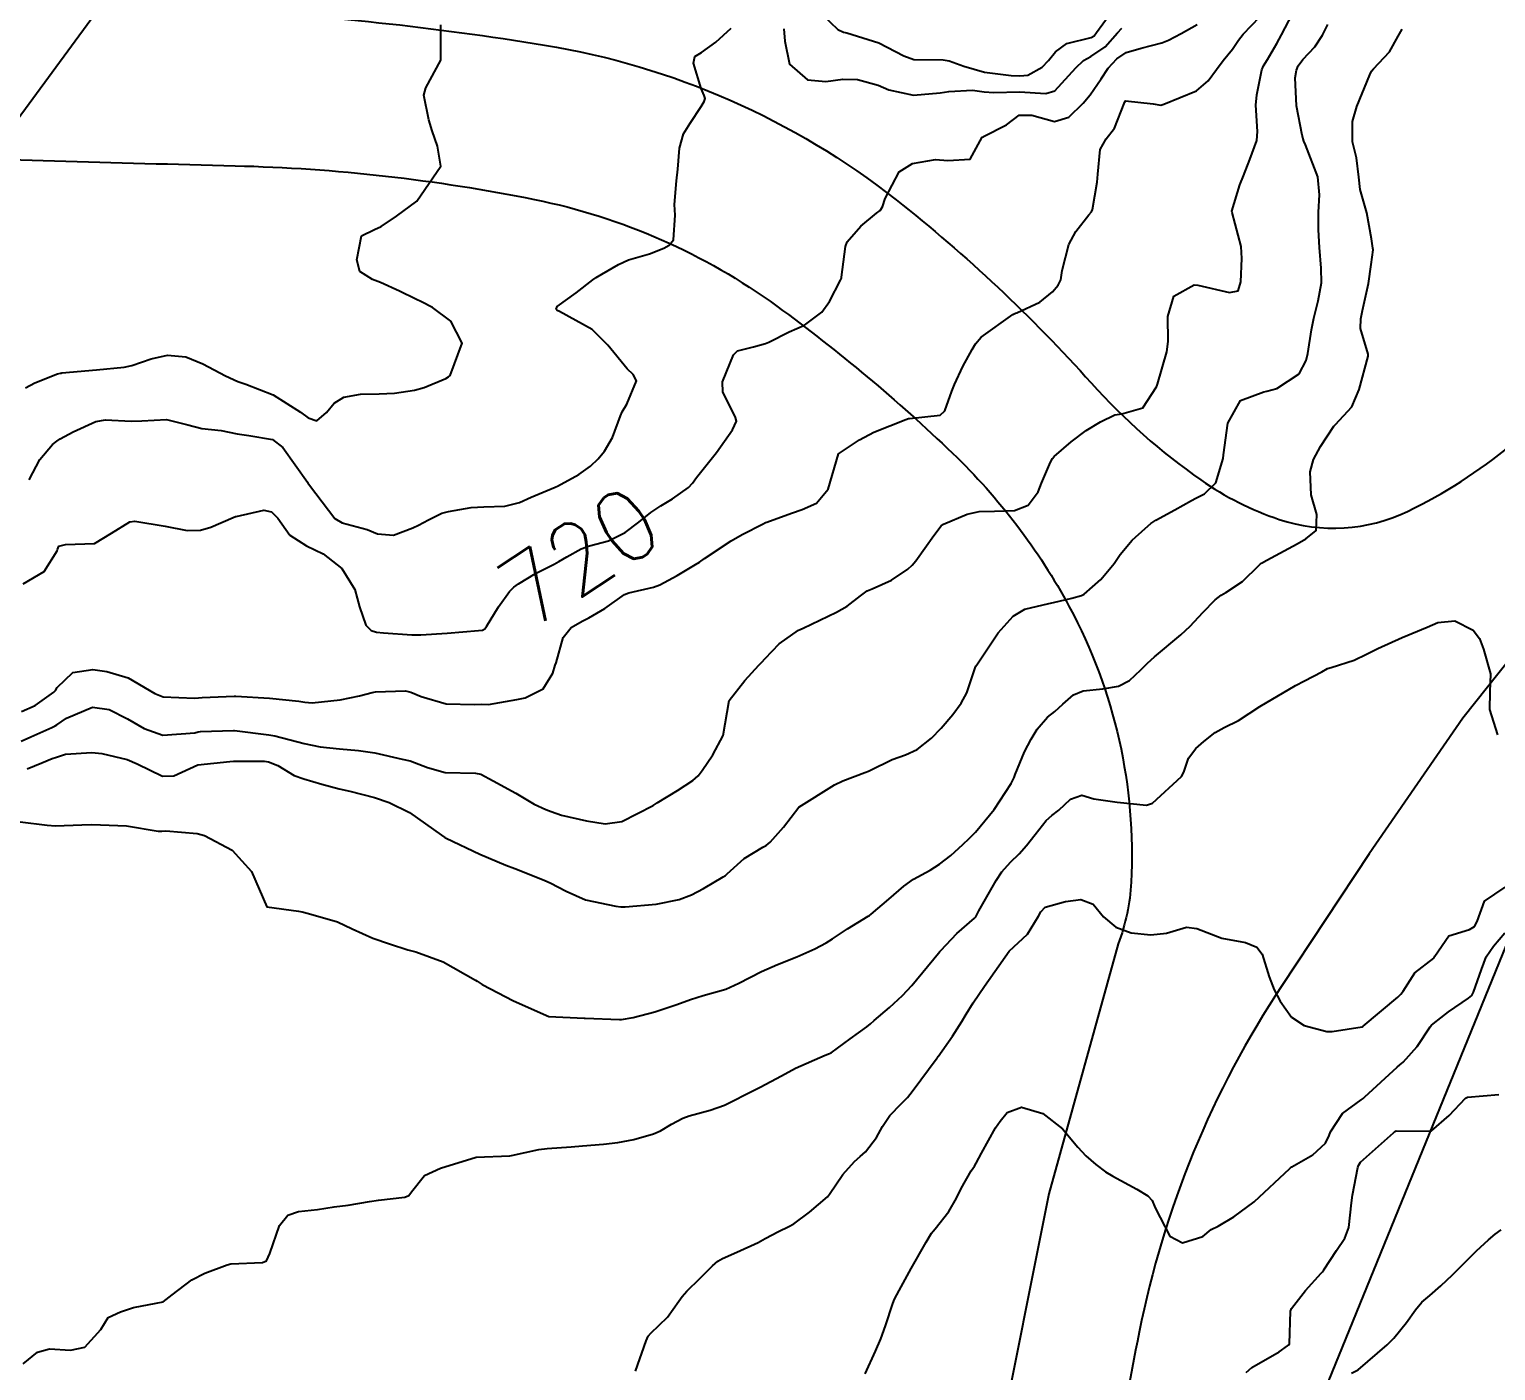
# Model space of a CAD drawing. Header units: metres. Extents: x 298520 to 308411, y 7433745 to 7450750.
# Drawn here: x 302332.2 to 302415.1, y 7441460.8 to 7441536.6 of the extents above; entities that cross this region are included whole.
import ezdxf
from ezdxf.enums import TextEntityAlignment as Align

# ---------------------------------------------------------------- set-up
doc = ezdxf.new("R2010")
doc.units = ezdxf.units.M
doc.header["$LTSCALE"] = 10
doc.linetypes.add('CONTINUO', pattern=[0])
for name, color, linetype in [('Cotas', 45, 'Continuous'), ('Curvas de Nivel 1m', 11, 'Continuous'), ('Curvas de Nivel 5m', 15, 'Continuous'), ('TEXTO', 45, 'Continuous'), ('Vias Primárias', 230, 'Continuous')]:
    doc.layers.add(name, color=color, linetype=linetype)
doc.styles.add('Style-STANDARD', font='STANDARD.shx')

msp = doc.modelspace()

# ---------------------------------------------------------------- linework, layer by layer
at = {"layer": 'Curvas de Nivel 1m', "flags": 128}
for points, elevation in [([(302331.725, 7441496.363), (302332.264, 7441496.618), (302333.446, 7441497.143), (302333.638, 7441497.237), (302333.734, 7441497.295), (302334.272, 7441497.666), (302335.745, 7441498.29), (302336.684, 7441498.16), (302337.738, 7441497.626), (302338.68, 7441497.081), (302339.729, 7441496.718), (302341.534, 7441496.846), (302341.731, 7441496.897), (302341.853, 7441496.918), (302343.732, 7441496.968), (302343.785, 7441496.966), (302345.729, 7441496.733), (302346.052, 7441496.671), (302347.722, 7441496.241), (302348.62, 7441496.061), (302349.718, 7441495.935), (302350.798, 7441495.852), (302351.715, 7441495.711), (302353.251, 7441495.363), (302353.708, 7441495.252), (302354.695, 7441494.89), (302355.7, 7441494.604), (302357.412, 7441494.566), (302357.7, 7441494.515), (302358.406, 7441494.133), (302359.689, 7441493.424), (302360.062, 7441493.2), (302360.721, 7441492.814), (302361.388, 7441492.512), (302361.679, 7441492.396), (302362.276, 7441492.195), (302363.674, 7441491.876), (302364.737, 7441491.705), (302365.674, 7441491.823), (302367.449, 7441492.734), (302367.684, 7441492.882), (302368.835, 7441493.575), (302369.697, 7441494.149), (302369.993, 7441494.414), (302370.228, 7441494.705), (302370.822, 7441495.593), (302371.41, 7441496.693), (302371.753, 7441498.68), (302372.639, 7441499.802), (302373.427, 7441500.664), (302373.603, 7441500.844), (302373.787, 7441501.054), (302374.577, 7441501.871), (302375.66, 7441502.641), (302375.758, 7441502.686), (302375.804, 7441502.706), (302375.929, 7441502.763), (302377.813, 7441503.665), (302378.417, 7441504.003), (302379.168, 7441504.597), (302379.552, 7441504.868), (302379.829, 7441504.99), (302380.934, 7441505.482), (302381.846, 7441506.089), (302382.099, 7441506.316), (302382.299, 7441506.563), (302383.311, 7441507.992), (302383.73, 7441508.542), (302383.874, 7441508.645), (302385.204, 7441509.202), (302385.881, 7441509.359), (302386.755, 7441509.38), (302387.882, 7441509.424), (302388.66, 7441509.708), (302389.224, 7441510.477), (302389.416, 7441510.959), (302389.918, 7441512.155), (302390.03, 7441512.36), (302390.12, 7441512.468), (302391.084, 7441513.306), (302391.938, 7441513.933), (302392.752, 7441514.438), (302393.555, 7441514.82), (302393.95, 7441514.887), (302395.145, 7441515.218), (302395.908, 7441516.401), (302395.929, 7441516.445), (302395.975, 7441516.559), (302396.498, 7441518.392), (302396.573, 7441518.966), (302396.558, 7441520.392), (302396.885, 7441521.532), (302398.04, 7441522.173), (302398.246, 7441522.162), (302400.034, 7441521.74), (302400.536, 7441521.845), (302400.679, 7441522.344), (302400.744, 7441523.655), (302400.703, 7441524.344), (302400.183, 7441526.257), (302400.178, 7441526.349), (302400.631, 7441527.821), (302400.836, 7441528.343), (302401.192, 7441529.269), (302401.587, 7441530.335), (302401.63, 7441530.846), (302401.521, 7441532.336), (302401.578, 7441532.926), (302401.867, 7441534.333), (302401.962, 7441534.556), (302402.192, 7441534.924), (302402.711, 7441535.816), (302402.984, 7441536.318), (302403.816, 7441537.893)], 722), ([(302331.742, 7441498.054), (302332.505, 7441498.393), (302333.569, 7441499.142), (302333.656, 7441499.24), (302333.757, 7441499.408), (302334.638, 7441500.259), (302335.773, 7441500.43), (302336.559, 7441500.314), (302337.766, 7441499.944), (302339.268, 7441499.075), (302339.751, 7441498.876), (302341.511, 7441498.804), (302341.751, 7441498.82), (302341.952, 7441498.837), (302343.752, 7441498.914), (302343.86, 7441498.911), (302345.751, 7441498.796), (302347.411, 7441498.637), (302347.749, 7441498.577), (302348.18, 7441498.534), (302349.751, 7441498.713), (302350.856, 7441498.933), (302351.554, 7441499.125), (302351.757, 7441499.161), (302353.444, 7441499.217), (302353.756, 7441499.138), (302354.337, 7441498.894), (302355.749, 7441498.486), (302357.344, 7441498.451), (302357.749, 7441498.458), (302358.142, 7441498.453), (302359.752, 7441498.719), (302360.22, 7441498.823), (302361.231, 7441499.338), (302361.774, 7441500.226), (302361.919, 7441500.661), (302361.962, 7441500.798), (302362.357, 7441502.235), (302362.806, 7441502.79), (302363.438, 7441503.152), (302363.809, 7441503.339), (302364.717, 7441503.868), (302365.822, 7441504.656), (302366.07, 7441504.756), (302367.479, 7441505.084), (302367.83, 7441505.217), (302368.817, 7441505.742), (302369.848, 7441506.356), (302370.062, 7441506.495), (302370.361, 7441506.702), (302371.863, 7441507.692), (302372.49, 7441508.051), (302373.668, 7441508.662), (302373.806, 7441508.728), (302373.874, 7441508.758), (302375.264, 7441509.265), (302375.885, 7441509.465), (302376.688, 7441509.831), (302377.354, 7441510.618), (302377.923, 7441512.61), (302379.121, 7441513.408), (302379.936, 7441513.851), (302381.74, 7441514.563), (302381.896, 7441514.608), (302381.944, 7441514.618), (302383.68, 7441514.81), (302383.95, 7441515.043), (302384.343, 7441516.161), (302384.49, 7441516.535), (302384.955, 7441517.558), (302385.492, 7441518.525), (302385.683, 7441518.836), (302386, 7441519.222), (302387.787, 7441520.493), (302387.936, 7441520.569), (302388.015, 7441520.601), (302389.309, 7441521.191), (302390.033, 7441521.777), (302390.355, 7441522.15), (302390.509, 7441522.465), (302390.567, 7441522.981), (302390.956, 7441524.457), (302391.343, 7441525.182), (302392.088, 7441526.139), (302392.227, 7441526.303), (302392.296, 7441526.438), (302392.559, 7441527.985), (302392.59, 7441528.435), (302392.729, 7441529.832), (302393.068, 7441530.431), (302393.529, 7441531.04), (302394.086, 7441532.421), (302394.104, 7441532.48), (302394.165, 7441532.582), (302395.72, 7441532.404), (302396.162, 7441532.338), (302396.208, 7441532.353), (302396.317, 7441532.398), (302398.171, 7441533.138), (302398.828, 7441533.712), (302399.302, 7441534.359), (302399.688, 7441534.858), (302400.2, 7441535.494), (302400.548, 7441536.006), (302400.817, 7441536.344), (302402.228, 7441537.826)], 721), ([(302331.961, 7441516.348), (302332.493, 7441516.626), (302333.776, 7441517.142), (302333.938, 7441517.175), (302333.973, 7441517.187), (302334.026, 7441517.192), (302335.976, 7441517.376), (302337.55, 7441517.522), (302337.978, 7441517.61), (302339.065, 7441517.996), (302339.984, 7441518.207), (302341.034, 7441518.105), (302341.98, 7441517.714), (302343.277, 7441517.027), (302343.968, 7441516.716), (302344.415, 7441516.564), (302345.957, 7441515.955), (302347.502, 7441514.974), (302347.94, 7441514.651), (302348.427, 7441514.477), (302348.974, 7441514.96), (302349.422, 7441515.485), (302349.956, 7441515.827), (302350.897, 7441515.998), (302351.959, 7441516.004), (302352.817, 7441516.054), (302353.963, 7441516.217), (302354.495, 7441516.364), (302355.724, 7441516.882), (302355.887, 7441516.967), (302355.975, 7441517.047), (302356.645, 7441518.87), (302356.011, 7441520.112), (302354.983, 7441520.89), (302354.353, 7441521.222), (302354.028, 7441521.37), (302353.116, 7441521.825), (302352.037, 7441522.309), (302351.58, 7441522.468), (302350.866, 7441522.938), (302350.69, 7441523.581), (302350.958, 7441524.937), (302351.686, 7441525.308), (302352.071, 7441525.474), (302352.943, 7441526.049), (302354.093, 7441526.9), (302355.446, 7441528.88), (302355.266, 7441530.024), (302354.953, 7441530.888), (302354.77, 7441531.512), (302354.487, 7441532.895), (302354.594, 7441533.321), (302355.449, 7441534.881), (302355.438, 7441535.637), (302355.451, 7441536.881)], 718), ([(302332.058, 7441494.806), (302332.882, 7441495.148), (302333.475, 7441495.383), (302333.716, 7441495.476), (302334.222, 7441495.636), (302335.719, 7441495.739), (302336.274, 7441495.667), (302337.715, 7441495.336), (302338.276, 7441495.084), (302339.703, 7441494.388), (302340.355, 7441494.408), (302341.713, 7441495.04), (302343.507, 7441495.23), (302343.715, 7441495.242), (302345.477, 7441495.232), (302345.706, 7441495.196), (302346.227, 7441494.992), (302347.16, 7441494.44), (302347.696, 7441494.234), (302348.713, 7441493.94), (302349.69, 7441493.678), (302350.295, 7441493.547), (302351.686, 7441493.184), (302352.52, 7441492.912), (302353.677, 7441492.341), (302355.483, 7441491.063), (302355.663, 7441490.924), (302355.692, 7441490.908), (302355.755, 7441490.879), (302357.65, 7441489.977), (302359.117, 7441489.359), (302359.638, 7441489.165), (302360.538, 7441488.816), (302361.326, 7441488.5), (302361.629, 7441488.362), (302362.529, 7441487.886), (302363.619, 7441487.408), (302365.34, 7441487.039), (302365.615, 7441487.006), (302365.863, 7441487.004), (302367.617, 7441487.147), (302368.922, 7441487.415), (302369.623, 7441487.692), (302370.288, 7441488.042), (302371.416, 7441488.692), (302371.544, 7441488.781), (302371.636, 7441488.87), (302372.589, 7441489.736), (302373.659, 7441490.372), (302373.845, 7441490.474), (302374.069, 7441490.656), (302374.813, 7441491.508), (302375.683, 7441492.64), (302377.696, 7441493.91), (302378.173, 7441494.131), (302379.428, 7441494.593), (302379.622, 7441494.673), (302379.705, 7441494.712), (302380.96, 7441495.332), (302381.718, 7441495.603), (302382.376, 7441495.907), (302383.191, 7441496.548), (302383.739, 7441497.104), (302384.395, 7441497.885), (302384.874, 7441498.529), (302385.185, 7441499.102), (302385.657, 7441500.521), (302385.695, 7441500.609), (302385.785, 7441500.75), (302386.967, 7441502.503), (302387.813, 7441503.449), (302388.469, 7441503.831), (302389.82, 7441504.155), (302390.083, 7441504.205), (302391.116, 7441504.457), (302391.67, 7441504.607), (302391.826, 7441504.681), (302392.771, 7441505.504), (302393.511, 7441506.425), (302393.858, 7441506.923), (302394.543, 7441507.736), (302395.266, 7441508.406), (302395.597, 7441508.681), (302395.878, 7441508.866), (302396.955, 7441509.455), (302397.889, 7441509.982), (302398.14, 7441510.118), (302398.622, 7441510.363), (302399.271, 7441510.988), (302399.682, 7441512.352), (302399.705, 7441512.572), (302399.943, 7441514.35), (302400.663, 7441515.643), (302401.97, 7441516.123), (302402.143, 7441516.155), (302402.708, 7441516.319), (302403.981, 7441517.151), (302404.38, 7441517.905), (302404.472, 7441518.295), (302404.676, 7441519.624), (302404.812, 7441520.292), (302405.048, 7441521.269), (302405.232, 7441522.288), (302405.224, 7441523.115), (302405.118, 7441524.289), (302405.077, 7441525.291), (302405.062, 7441526.29), (302405.123, 7441527.269), (302405.04, 7441528.291), (302404.329, 7441530.099), (302404.244, 7441530.299), (302404.138, 7441530.631), (302403.823, 7441532.305), (302403.753, 7441533.881), (302403.818, 7441534.305), (302403.927, 7441534.564), (302404.192, 7441534.923), (302404.869, 7441535.627), (302405.305, 7441536.289), (302405.604, 7441536.902)], 723), ([(302377.03, 7441537.437), (302377.886, 7441536.615), (302378.211, 7441536.471), (302378.4, 7441536.418), (302380.202, 7441535.864), (302381.633, 7441535.127), (302382.188, 7441534.925), (302383.84, 7441534.891), (302384.187, 7441534.841), (302385.012, 7441534.532), (302386.18, 7441534.193), (302387.693, 7441534.012), (302388.178, 7441533.99), (302388.639, 7441534.025), (302389.45, 7441534.477), (302389.795, 7441534.868), (302390.196, 7441535.356), (302390.847, 7441535.817), (302392.209, 7441536.169), (302392.391, 7441536.258), (302392.521, 7441536.437), (302393.234, 7441537.418)], 718), ([(302331.669, 7441491.811), (302333.183, 7441491.63), (302333.667, 7441491.593), (302335.144, 7441491.649), (302335.668, 7441491.652), (302336.202, 7441491.645), (302337.668, 7441491.577), (302339.457, 7441491.28), (302339.665, 7441491.277), (302339.892, 7441491.294), (302341.664, 7441491.144), (302342.09, 7441491.036), (302343.651, 7441490.205), (302344.746, 7441489.009), (302345.613, 7441487), (302347.405, 7441486.767), (302347.61, 7441486.719), (302347.955, 7441486.621), (302349.605, 7441486.156), (302350.428, 7441485.764), (302351.596, 7441485.241), (302352.537, 7441484.911), (302353.588, 7441484.577), (302354.029, 7441484.453), (302355.578, 7441483.886), (302357.414, 7441482.852), (302357.505, 7441482.794), (302357.562, 7441482.756), (302357.788, 7441482.62), (302359.551, 7441481.687), (302361.543, 7441480.81), (302363.542, 7441480.705), (302363.615, 7441480.706), (302365.541, 7441480.635), (302365.658, 7441480.642), (302366.316, 7441480.748), (302367.546, 7441481.059), (302368.782, 7441481.486), (302369.554, 7441481.774), (302370.272, 7441481.987), (302371.56, 7441482.349), (302372.293, 7441482.679), (302373.57, 7441483.349), (302374.484, 7441483.74), (302375.578, 7441484.173), (302376.586, 7441484.625), (302377.239, 7441484.965), (302377.592, 7441485.189), (302378.435, 7441485.767), (302379.611, 7441486.471), (302379.684, 7441486.517), (302379.773, 7441486.588), (302380.768, 7441487.432), (302381.629, 7441488.174), (302382.169, 7441488.562), (302383.108, 7441489.081), (302383.646, 7441489.408), (302384.276, 7441489.911), (302384.954, 7441490.527), (302385.319, 7441490.87), (302385.67, 7441491.221), (302386.737, 7441492.504), (302387.698, 7441493.977), (302387.862, 7441494.327), (302387.922, 7441494.488), (302388.445, 7441495.76), (302388.815, 7441496.479), (302389.157, 7441497.057), (302389.745, 7441497.723), (302390.16, 7441498.054), (302390.612, 7441498.461), (302391.219, 7441498.998), (302391.765, 7441499.223), (302392.871, 7441499.329), (302393.769, 7441499.484), (302394.38, 7441499.808), (302395.022, 7441500.408), (302395.402, 7441500.789), (302395.79, 7441501.133), (302397.283, 7441502.378), (302397.808, 7441502.87), (302398.533, 7441503.645), (302399.229, 7441504.356), (302399.557, 7441504.623), (302399.829, 7441504.784), (302400.776, 7441505.403), (302401.717, 7441506.331), (302401.787, 7441506.397), (302401.854, 7441506.445), (302402.144, 7441506.614), (302403.865, 7441507.531), (302404.355, 7441507.808), (302404.939, 7441508.289), (302404.975, 7441509.196), (302404.664, 7441510.292), (302404.602, 7441511.604), (302404.781, 7441512.291), (302405.185, 7441513.033), (302405.942, 7441514.175), (302406.04, 7441514.279), (302406.95, 7441515.273), (302407.373, 7441516.259), (302407.877, 7441518.137), (302407.872, 7441518.252), (302407.447, 7441519.698), (302407.461, 7441520.258), (302407.557, 7441520.72), (302407.888, 7441522.252), (302408.054, 7441523.325), (302408.156, 7441524.155), (302408.144, 7441524.249), (302408.071, 7441524.783), (302407.8, 7441526.254), (302407.421, 7441527.575), (302407.342, 7441528.262), (302407.218, 7441529.357), (302406.995, 7441530.267), (302406.998, 7441531.42), (302407.238, 7441532.264), (302407.976, 7441534.048), (302408.074, 7441534.252), (302408.184, 7441534.381), (302409.079, 7441535.356), (302409.567, 7441536.236), (302409.806, 7441536.637)], 724), ([(302332.164, 7441511.157), (302332.764, 7441512.302), (302333.494, 7441513.144), (302333.725, 7441513.342), (302333.926, 7441513.471), (302334.665, 7441513.863), (302335.936, 7441514.451), (302336.491, 7441514.551), (302337.937, 7441514.47), (302338.539, 7441514.482), (302339.938, 7441514.561), (302341.133, 7441514.25), (302341.933, 7441514.048), (302343.026, 7441513.935), (302343.93, 7441513.754), (302344.584, 7441513.664), (302345.927, 7441513.427), (302346.507, 7441512.984), (302347.903, 7441511.013), (302347.931, 7441510.97), (302348.022, 7441510.847), (302349.453, 7441508.954), (302349.871, 7441508.715), (302351.276, 7441508.338), (302351.865, 7441508.089), (302352.761, 7441508.014), (302353.868, 7441508.429), (302354.187, 7441508.58), (302354.747, 7441508.891), (302355.505, 7441509.257), (302355.88, 7441509.367), (302357.167, 7441509.578), (302357.884, 7441509.621), (302359.062, 7441509.662), (302359.888, 7441509.86), (302360.552, 7441510.161), (302361.902, 7441510.743), (302361.942, 7441510.76), (302362.033, 7441510.799), (302363.251, 7441511.446), (302363.914, 7441511.915), (302364.35, 7441512.344), (302364.705, 7441512.772), (302365.148, 7441513.55), (302365.602, 7441514.763), (302365.707, 7441515.002), (302365.953, 7441515.428), (302366.51, 7441516.752), (302366.322, 7441517.101), (302365.98, 7441517.425), (302364.88, 7441518.771), (302364.006, 7441519.654), (302362.156, 7441520.663), (302362.022, 7441520.732), (302361.962, 7441520.801), (302362.024, 7441520.945), (302363.097, 7441521.725), (302364.04, 7441522.452), (302364.228, 7441522.591), (302364.544, 7441522.775), (302365.492, 7441523.322), (302366.051, 7441523.583), (302367.248, 7441523.935), (302368.058, 7441524.251), (302368.362, 7441524.424), (302368.61, 7441524.725), (302368.686, 7441526.122), (302368.665, 7441526.724), (302368.772, 7441528.058), (302368.851, 7441528.723), (302368.938, 7441529.909), (302369.167, 7441530.72), (302369.543, 7441531.315), (302370.156, 7441532.261), (302370.33, 7441532.538), (302370.386, 7441532.707), (302370.339, 7441532.881), (302370.169, 7441533.276), (302369.723, 7441534.715), (302369.814, 7441535.089), (302370.192, 7441535.314), (302370.994, 7441535.905), (302371.852, 7441536.685)], 719), ([(302374.83, 7441536.654), (302374.895, 7441535.961), (302375.168, 7441534.65), (302376.174, 7441533.771), (302377.218, 7441533.669), (302378.175, 7441533.799), (302378.999, 7441533.777), (302380.172, 7441533.457), (302380.78, 7441533.192), (302382.166, 7441532.907), (302383.687, 7441533.025), (302384.169, 7441533.102), (302385.513, 7441533.183), (302386.169, 7441533.093), (302386.716, 7441533.059), (302388.169, 7441533.082), (302389.654, 7441532.989), (302390.17, 7441533.146), (302391.355, 7441534.452), (302391.781, 7441534.854), (302392.193, 7441535.08), (302393.002, 7441535.631), (302393.703, 7441536.425), (302393.943, 7441536.696)], 719), ([(302366.461, 7441460.743), (302367.048, 7441462.461), (302367.172, 7441462.732), (302367.326, 7441462.905), (302368.259, 7441463.801), (302368.908, 7441464.714), (302369.088, 7441464.98), (302369.359, 7441465.277), (302370.087, 7441465.982), (302370.806, 7441466.696), (302371.107, 7441466.961), (302371.377, 7441467.116), (302372.174, 7441467.471), (302373.387, 7441468.032), (302373.792, 7441468.253), (302374.537, 7441468.649), (302375.12, 7441468.92), (302375.4, 7441469.083), (302376.289, 7441469.747), (302377.304, 7441470.612), (302377.424, 7441470.759), (302378.173, 7441471.865), (302378.836, 7441472.596), (302379.155, 7441472.884), (302379.449, 7441473.157), (302380.078, 7441473.962), (302380.414, 7441474.58), (302380.837, 7441475.211), (302381.482, 7441475.866), (302381.828, 7441476.225), (302382.09, 7441476.561), (302383.512, 7441478.473), (302383.539, 7441478.513), (302383.561, 7441478.54), (302384.375, 7441479.687), (302384.898, 7441480.526), (302385.143, 7441480.928), (302385.553, 7441481.577), (302386.177, 7441482.511), (302387.583, 7441484.49), (302388.613, 7441485.464), (302389.239, 7441486.474), (302389.369, 7441486.719), (302389.618, 7441486.983), (302390.769, 7441487.311), (302391.623, 7441487.426), (302392.327, 7441487.146), (302392.907, 7441486.431), (302393.604, 7441485.855), (302394.477, 7441485.534), (302395.598, 7441485.412), (302396.472, 7441485.519), (302397.605, 7441485.862), (302398.192, 7441485.783), (302399.596, 7441485.235), (302400.944, 7441484.985), (302401.589, 7441484.72), (302401.879, 7441484.326), (302402.288, 7441483.037), (302402.563, 7441482.315), (302402.911, 7441481.664), (302403.548, 7441480.774), (302404.25, 7441480.293), (302405.538, 7441479.947), (302405.851, 7441479.964), (302407.542, 7441480.221), (302407.568, 7441480.234), (302407.594, 7441480.259), (302409.56, 7441481.903), (302409.73, 7441482.059), (302409.864, 7441482.227), (302410.519, 7441483.275), (302411.582, 7441484.1), (302411.652, 7441484.209), (302412.434, 7441485.364), (302413.606, 7441485.726), (302413.893, 7441485.893), (302414.033, 7441486.176), (302414.464, 7441487.332), (302415.633, 7441488.123)], 726), ([(302379.445, 7441460.589), (302380.018, 7441461.881), (302380.318, 7441462.58), (302380.594, 7441463.317), (302381.003, 7441464.574), (302381.105, 7441464.823), (302381.36, 7441465.318), (302382.032, 7441466.56), (302382.887, 7441468.046), (302383.196, 7441468.543), (302383.277, 7441468.659), (302383.397, 7441468.801), (302384.172, 7441469.771), (302384.606, 7441470.528), (302384.869, 7441471.085), (302385.438, 7441472.071), (302385.617, 7441472.343), (302385.721, 7441472.517), (302386.007, 7441473.07), (302386.816, 7441474.5), (302387.075, 7441474.89), (302387.476, 7441475.373), (302388.284, 7441475.679), (302389.476, 7441475.327), (302390.597, 7441474.459), (302391.453, 7441473.422), (302391.921, 7441472.916), (302392.486, 7441472.434), (302393.028, 7441472.015), (302393.436, 7441471.768), (302394.796, 7441471.04), (302395.425, 7441470.654), (302395.662, 7441470.398), (302395.835, 7441469.977), (302396.672, 7441468.387), (302397.389, 7441468), (302398.535, 7441468.363), (302399.003, 7441468.752), (302399.402, 7441468.942), (302400.283, 7441469.468), (302401.423, 7441470.33), (302403.442, 7441472.206), (302403.49, 7441472.252), (302403.568, 7441472.299), (302404.755, 7441472.982), (302405.456, 7441473.635), (302405.669, 7441474.07), (302405.752, 7441474.277), (302406.432, 7441475.317), (302407.49, 7441476.098), (302407.587, 7441476.164), (302407.685, 7441476.257), (302409.51, 7441477.937), (302409.673, 7441478.066), (302409.863, 7441478.227), (302410.643, 7441479.102), (302411.38, 7441480.212), (302411.451, 7441480.304), (302411.545, 7441480.386), (302412.424, 7441481.069), (302413.56, 7441481.845), (302413.745, 7441481.994), (302413.841, 7441482.177), (302414.282, 7441483.467), (302414.558, 7441484.17), (302414.971, 7441484.788), (302415.604, 7441485.54)], 727), ([(302400.972, 7441460.667), (302401.309, 7441460.963), (302402.854, 7441461.843), (302403.322, 7441462.179), (302403.39, 7441462.232), (302403.435, 7441462.299), (302403.489, 7441464.151), (302403.534, 7441464.298), (302404.335, 7441465.313), (302405.211, 7441466.282), (302405.29, 7441466.365), (302405.375, 7441466.471), (302406.093, 7441467.566), (302406.556, 7441468.268), (302406.786, 7441468.882), (302406.943, 7441470.265), (302406.998, 7441470.693), (302407.295, 7441472.261), (302407.329, 7441472.377), (302407.446, 7441472.567), (302409.312, 7441474.232), (302409.393, 7441474.302), (302409.465, 7441474.343), (302411.359, 7441474.316), (302411.465, 7441474.341), (302412.462, 7441475.211), (302413.374, 7441476.182), (302413.493, 7441476.237), (302415.265, 7441476.392)], 728), ([(302406.93, 7441460.64), (302407.309, 7441460.83), (302408.956, 7441462.235), (302409.327, 7441462.609), (302410.048, 7441463.51), (302410.557, 7441464.218), (302410.917, 7441464.646), (302411.355, 7441465.033), (302411.992, 7441465.572), (302412.646, 7441466.191), (302413.38, 7441466.929), (302414.011, 7441467.549), (302414.679, 7441468.167), (302415.06, 7441468.501), (302415.402, 7441468.739)], 729)]:
    msp.add_lwpolyline(points, dxfattribs=dict(at, elevation=elevation))
at = {"layer": 'Curvas de Nivel 5m', "flags": 128}
for points, elevation in [([(302331.824, 7441505.262), (302333.021, 7441505.963), (302333.759, 7441507.141), (302333.781, 7441507.213), (302333.855, 7441507.398), (302334.218, 7441507.496), (302335.857, 7441507.548), (302336.831, 7441508.132), (302337.87, 7441508.768), (302338.152, 7441508.806), (302339.868, 7441508.529), (302341.098, 7441508.284), (302341.866, 7441508.306), (302342.433, 7441508.469), (302343.703, 7441509.022), (302343.827, 7441509.067), (302343.874, 7441509.081), (302345.444, 7441509.432), (302345.878, 7441509.334), (302346.235, 7441508.986), (302346.903, 7441508.024), (302347.857, 7441507.424), (302348.793, 7441506.961), (302349.841, 7441506.131), (302350.576, 7441504.939), (302350.842, 7441503.963), (302351.21, 7441502.929), (302351.509, 7441502.634), (302351.799, 7441502.541), (302352.21, 7441502.505), (302353.798, 7441502.391), (302354.31, 7441502.383), (302355.799, 7441502.487), (302357.569, 7441502.621), (302357.801, 7441502.654), (302357.933, 7441502.717), (302358.032, 7441502.848), (302358.697, 7441503.959), (302359.324, 7441504.835), (302359.576, 7441505.083), (302359.829, 7441505.261), (302360.794, 7441505.86), (302361.847, 7441506.388), (302362.123, 7441506.523), (302362.579, 7441506.793), (302363.387, 7441507.255), (302363.859, 7441507.415), (302364.932, 7441507.7), (302365.867, 7441508.162), (302366.644, 7441508.748), (302367.321, 7441509.299), (302367.887, 7441509.679), (302368.549, 7441510.068), (302369.445, 7441510.715), (302369.666, 7441510.952), (302369.909, 7441511.287), (302371.035, 7441512.693), (302371.936, 7441513.982), (302372.158, 7441514.461), (302372.103, 7441514.678), (302371.947, 7441514.985), (302371.388, 7441516.113), (302371.367, 7441516.689), (302371.988, 7441518.208), (302372.227, 7441518.441), (302373.115, 7441518.669), (302373.803, 7441518.853), (302373.996, 7441518.939), (302375.14, 7441519.51), (302376.005, 7441519.893), (302376.991, 7441520.625), (302377.415, 7441521.226), (302378.04, 7441522.434), (302378.099, 7441522.553), (302378.109, 7441522.609), (302378.318, 7441524.349), (302378.416, 7441524.606), (302379.187, 7441525.488), (302380.087, 7441526.226), (302380.289, 7441526.387), (302380.427, 7441526.585), (302380.576, 7441527.061), (302381.351, 7441528.571), (302382.118, 7441529.045), (302383.414, 7441529.253), (302384.12, 7441529.212), (302385.374, 7441529.274), (302386.057, 7441530.521), (302386.104, 7441530.549), (302386.134, 7441530.561), (302387.432, 7441531.213), (302388.152, 7441531.77), (302388.862, 7441531.773), (302390.147, 7441531.411), (302390.957, 7441531.652), (302391.766, 7441532.446), (302392.168, 7441532.92), (302392.784, 7441533.827), (302393.174, 7441534.43), (302393.663, 7441534.953), (302394.196, 7441535.308), (302395.052, 7441535.559), (302396.205, 7441535.865), (302396.59, 7441536.011), (302397.298, 7441536.384), (302398.218, 7441536.903)], 720), ([(302331.828, 7441461.155), (302332.639, 7441461.817), (302333.312, 7441462.004), (302334.507, 7441461.932), (302335.313, 7441462.103), (302336.228, 7441463.106), (302336.646, 7441463.788), (302337.338, 7441464.098), (302338.074, 7441464.35), (302339.346, 7441464.592), (302339.749, 7441464.661), (302340.256, 7441465.056), (302341.362, 7441465.922), (302342.11, 7441466.288), (302343.37, 7441466.769), (302343.58, 7441466.809), (302345.372, 7441466.888), (302345.583, 7441466.997), (302345.779, 7441467.396), (302346.321, 7441468.986), (302346.803, 7441469.578), (302347.405, 7441469.772), (302348.472, 7441469.894), (302349.409, 7441470.037), (302350.212, 7441470.141), (302351.414, 7441470.334), (302351.914, 7441470.424), (302353.418, 7441470.593), (302353.64, 7441470.677), (302353.782, 7441470.896), (302354.516, 7441471.806), (302355.436, 7441472.235), (302357.443, 7441472.85), (302359.351, 7441472.924), (302359.444, 7441472.935), (302360.982, 7441473.282), (302361.451, 7441473.334), (302362.809, 7441473.433), (302363.454, 7441473.487), (302364.647, 7441473.576), (302365.457, 7441473.673), (302366.349, 7441473.857), (302367.464, 7441474.166), (302367.86, 7441474.333), (302368.497, 7441474.72), (302369.136, 7441475.053), (302369.478, 7441475.178), (302370.679, 7441475.5), (302371.484, 7441475.785), (302373.197, 7441476.664), (302373.494, 7441476.812), (302374.709, 7441477.44), (302375.505, 7441477.879), (302377.169, 7441478.615), (302377.422, 7441478.703), (302377.515, 7441478.755), (302378.592, 7441479.534), (302379.537, 7441480.224), (302379.736, 7441480.392), (302379.952, 7441480.586), (302380.811, 7441481.317), (302381.557, 7441482), (302382.068, 7441482.562), (302383.581, 7441484.379), (302383.652, 7441484.47), (302383.707, 7441484.539), (302384.622, 7441485.505), (302385.611, 7441486.369), (302385.686, 7441486.445), (302385.738, 7441486.518), (302385.874, 7441486.774), (302386.844, 7441488.502), (302387.161, 7441488.976), (302387.648, 7441489.524), (302388.136, 7441490.005), (302388.56, 7441490.481), (302389.052, 7441491.094), (302389.677, 7441491.88), (302389.987, 7441492.16), (302390.384, 7441492.463), (302391.046, 7441493.1), (302391.692, 7441493.322), (302392.36, 7441493.11), (302393.688, 7441492.917), (302395.343, 7441492.747), (302395.688, 7441492.863), (302397.32, 7441494.376), (302397.462, 7441494.619), (302397.718, 7441495.405), (302398.134, 7441495.959), (302398.587, 7441496.361), (302399.233, 7441496.86), (302399.741, 7441497.139), (302400.552, 7441497.535), (302401.753, 7441498.33), (302403.765, 7441499.521), (302404.282, 7441499.781), (302405.256, 7441500.285), (302405.584, 7441500.474), (302405.777, 7441500.546), (302407.084, 7441500.96), (302407.789, 7441501.3), (302408.42, 7441501.617), (302409.803, 7441502.23), (302411.209, 7441502.816), (302411.812, 7441503.074), (302412.784, 7441503.167), (302413.808, 7441502.643), (302414.164, 7441502.176), (302414.402, 7441501.566), (302414.795, 7441500.17), (302414.763, 7441499.17), (302414.731, 7441498.17), (302415.183, 7441496.721)], 725)]:
    msp.add_lwpolyline(points, dxfattribs=dict(at, elevation=elevation))
at = {"layer": 'TEXTO', "linetype": 'CONTINUO'}
for points in [[(302400.557, 7441625.591, 0), (302280.558, 7441462.146, 0)], [(302390.887, 7441423.982, 0), (302471.198, 7441620.982, 0)]]:
    msp.add_polyline3d(points, dxfattribs=at)
at = {"layer": 'Vias Primárias'}
for points, elevation in [([(302342.528, 7441537.746, -0.027636), (302361.306, 7441535.732, -0.126934), (302381.191, 7441526.979, -0.043281), (302392.222, 7441516.627, 0.057999), (302398.423, 7441511.14, 0.071456), (302402.851, 7441508.914, 0.195152), (302410.097, 7441509.367, 0.122765), (302420.699, 7441518.154)], 748.077), ([(302424.822, 7441512.25), (302413.236, 7441497.665), (302407.935, 7441490.001), (302402.997, 7441482.544, 0.097511), (302394.93, 7441462.953, 0.016367), (302392.243, 7441446.657, 0.023758), (302391.63, 7441439.31, -0.014408), (302390.939, 7441428.604), (302388.326, 7441411.504, 0.051825), (302388.087, 7441406.53, 0.049615), (302389.333, 7441398.535, -0.0079), (302390.896, 7441392.092, 0.064541), (302391.302, 7441390.982, 0.095764), (302393.704, 7441387.956, 0.12609), (302398.657, 7441385.514, 0.031734), (302404.777, 7441384.628, -0.016758), (302419.697, 7441382.923, -0.013423)], 722.311)]:
    msp.add_lwpolyline(points, format="xyb", dxfattribs=dict(at, elevation=elevation))
msp.add_lwpolyline([(302323.408, 7441529.527, 0.002675), (302343.81, 7441528.909, -0.043631), (302360.744, 7441527.002, -0.108127), (302374.444, 7441520.97, -0.033405), (302384.371, 7441512.66, -0.078454), (302390.979, 7441503.975, -0.137472), (302394.474, 7441488.39, -0.07693), (302393.746, 7441484.907), (302389.824, 7441470.768), (302386.904, 7441456.154, 0.080573), (302386.52, 7441445.621, -0.001916), (302387.865, 7441434.527, -0.020159), (302388.352, 7441428.155, -0.060025), (302387.903, 7441422.801), (302386.128, 7441413.897), (302384.129, 7441407.767, -0.123541), (302381.973, 7441404.336, 0.024976), (302379.04, 7441401.23, -0.04877), (302370.874, 7441393.369, -0.050478), (302366.527, 7441390.594, -0.019737), (302359.161, 7441387.236, -0.036444), (302353.401, 7441385.357, -0.010488), (302338.006, 7441381.888), (302311.498, 7441377.472)], format="xyb", dxfattribs=at)

# ---------------------------------------------------------------- texts
at = {"layer": 'Cotas', "style": 'Style-STANDARD'}
msp.add_text('720', height=4, rotation=33.28272, dxfattribs=at).set_placement((302363.27, 7441506.824, 720), align=Align.MIDDLE_CENTER)

doc.saveas('drawing.dxf')
